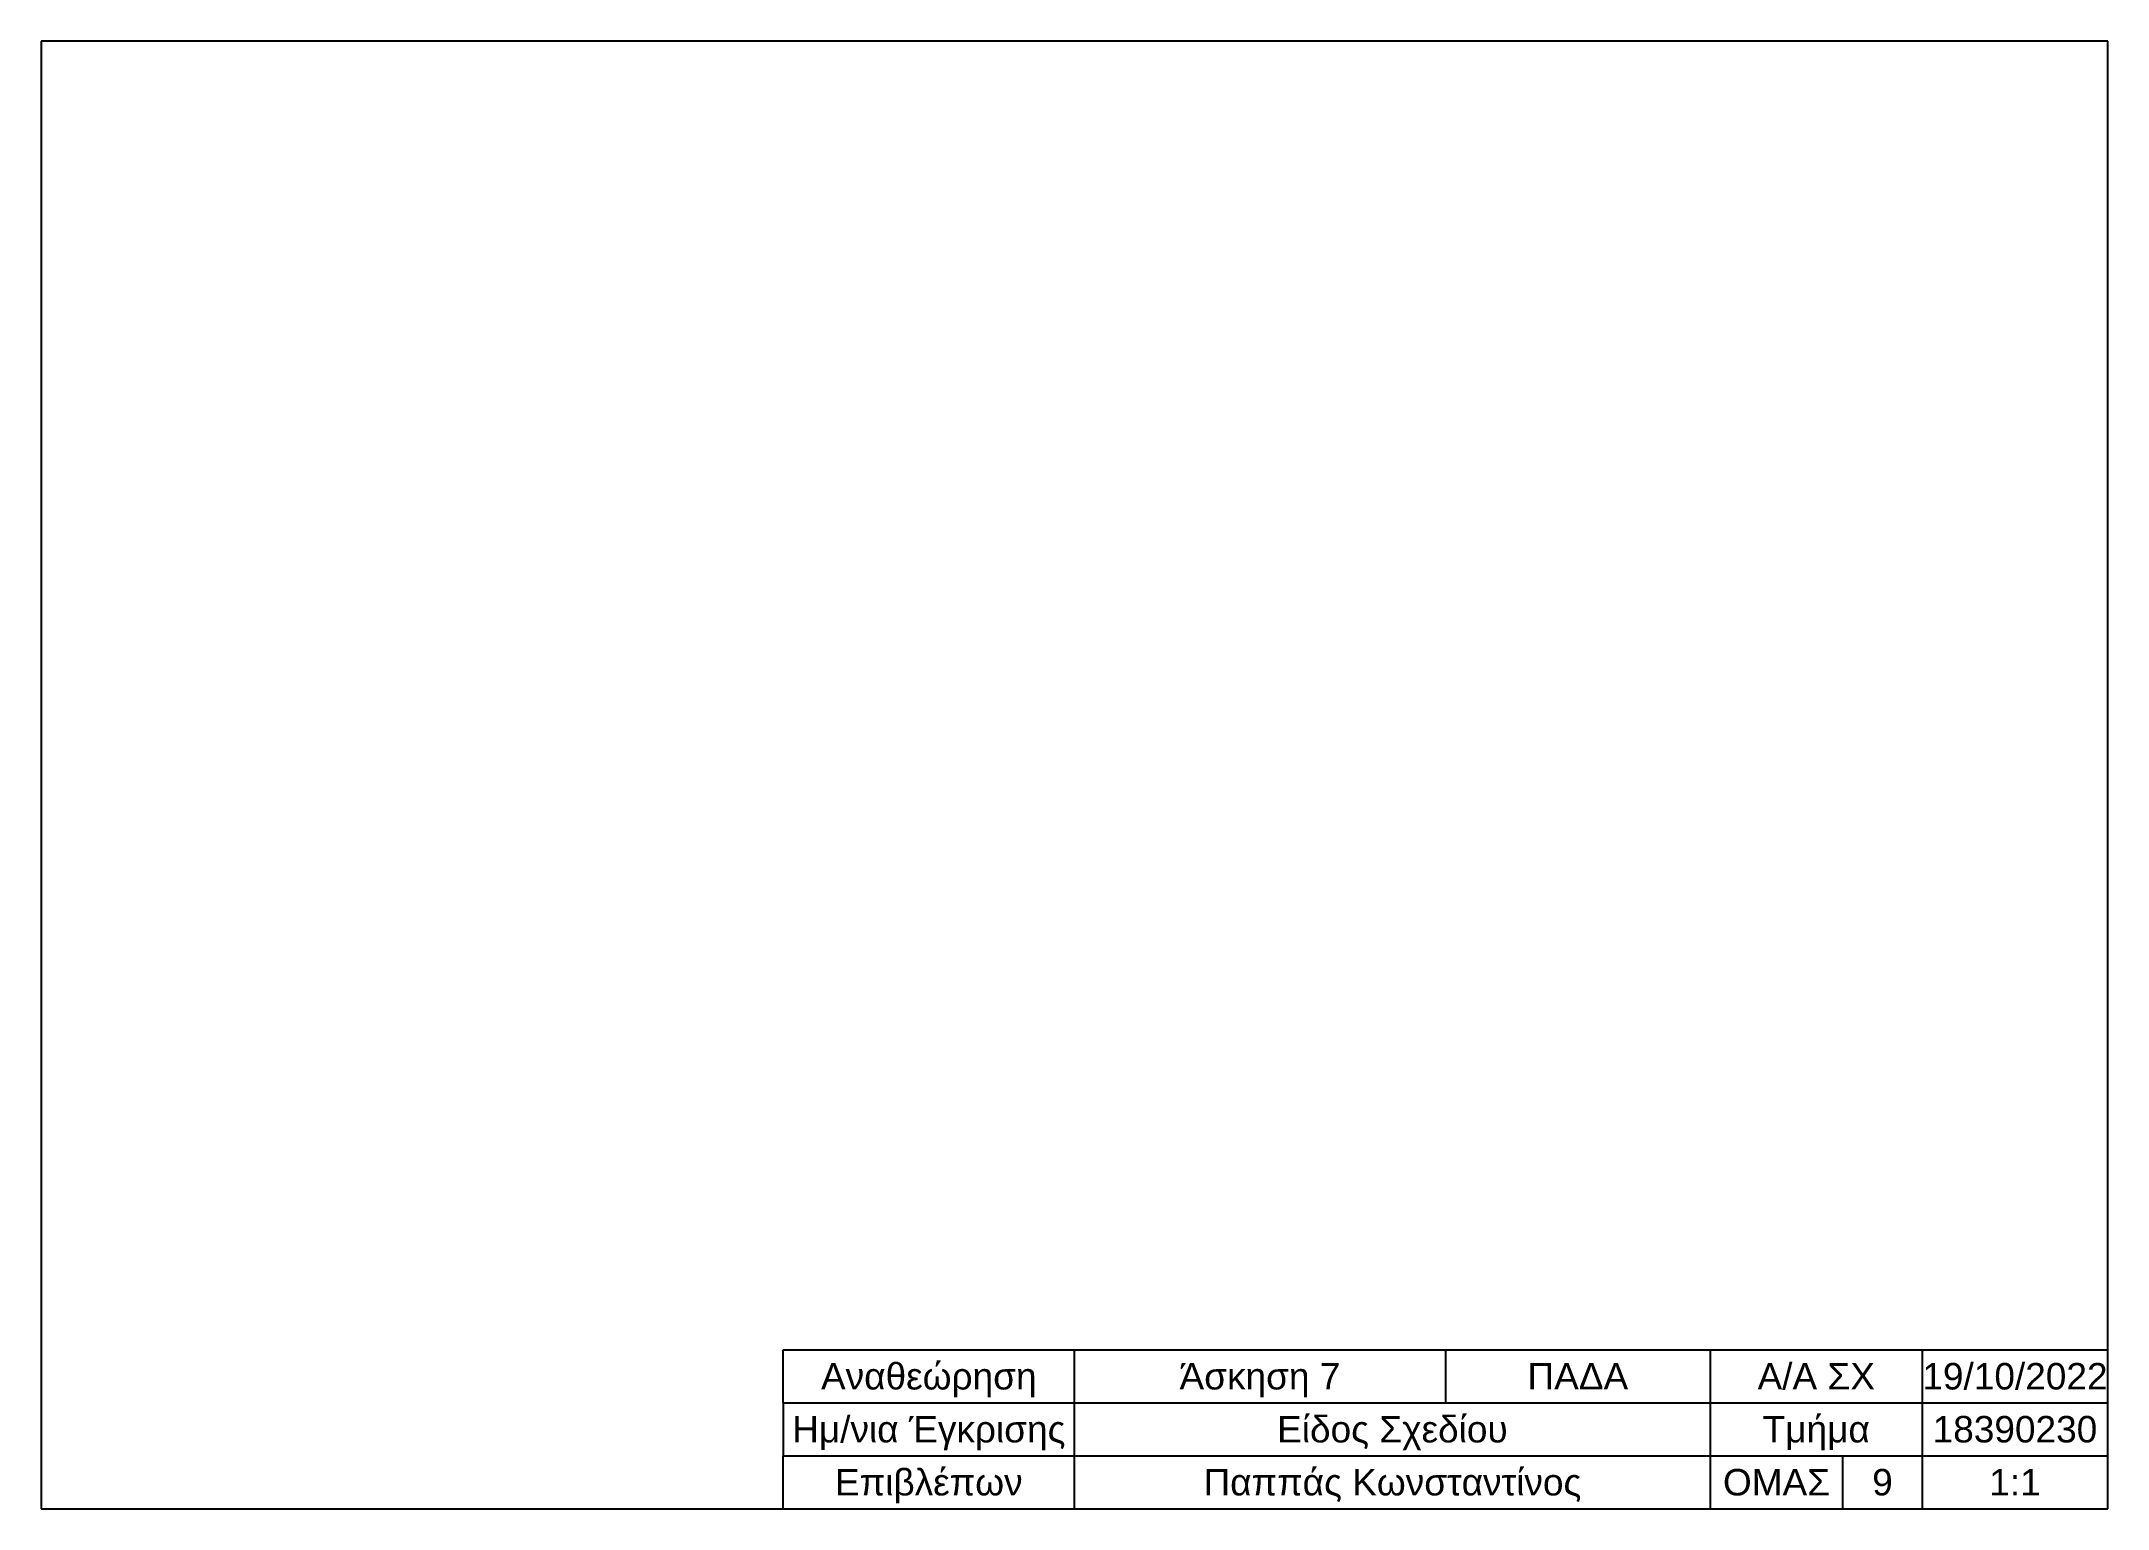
# Model space of a CAD drawing. Header units: millimetres. Extents: x 0 to 1870, y 0 to 277.
# Drawn here: x 0 to 390, y 0 to 277 of the extents above; entities outside this region: 3.
import ezdxf
from ezdxf.enums import TextEntityAlignment as Align

# ---------------------------------------------------------------- set-up
doc = ezdxf.new("R2010")
doc.units = ezdxf.units.MM
doc.styles.get("Standard").update_dxf_attribs({"font": 'arial.ttf'})

msp = doc.modelspace()

# ---------------------------------------------------------------- linework, layer by layer
for p, q in [((390, 277), (0, 277)), ((0, 277), (0, 0)), ((390, 0), (390, 277)), ((140, 20), (140, 30)), ((140, 30), (390, 30)), ((195, 20), (195, 30)), ((265, 30), (265, 20)), ((315, 30), (315, 20)), ((355, 30), (355, 20)), ((140, 20), (140, 10)), ((140, 20), (390, 20)), ((195, 10), (195, 20)), ((315, 20), (315, 10)), ((355, 20), (355, 10)), ((140, 0), (140, 10)), ((140, 10), (390, 10)), ((195, 0), (195, 10)), ((315, 10), (315, 0)), ((340, 0), (340, 10)), ((355, 10), (355, 0)), ((0, 0), (390, 0))]:
    msp.add_line(p, q)
for centre, radius, start, end in [((1893.46, 19.7), 34.68, 132.7777, 135), ((1893.46, 68.74), 34.68, 225, 227.2223), ((1894.41, 44.22), 24.52, 177.8208, 182.1792)]:
    msp.add_arc(centre, radius, start, end)

# ---------------------------------------------------------------- texts
for s, p in [('Αναθεώρηση', (167.5, 25)), ('Άσκηση 7', (230, 25)), ('ΠΑΔΑ', (290, 25)), ('Α/Α ΣΧ', (335, 25)), ('19/10/2022', (372.5, 25)), ('Ημ/νια Έγκρισης', (167.5, 15)), ('Είδος Σχεδίου', (255, 15)), ('Τμήμα', (335, 15)), ('18390230', (372.5, 15)), ('Επιβλέπων', (167.5, 5)), ('Παππάς Κωνσταντίνος', (255, 5)), ('ΟΜΑΣ', (327.5, 5)), ('9', (347.5, 5)), ('1:1', (372.5, 5))]:
    msp.add_text(s, height=5).set_placement(p, align=Align.MIDDLE_CENTER)

doc.saveas('drawing.dxf')
